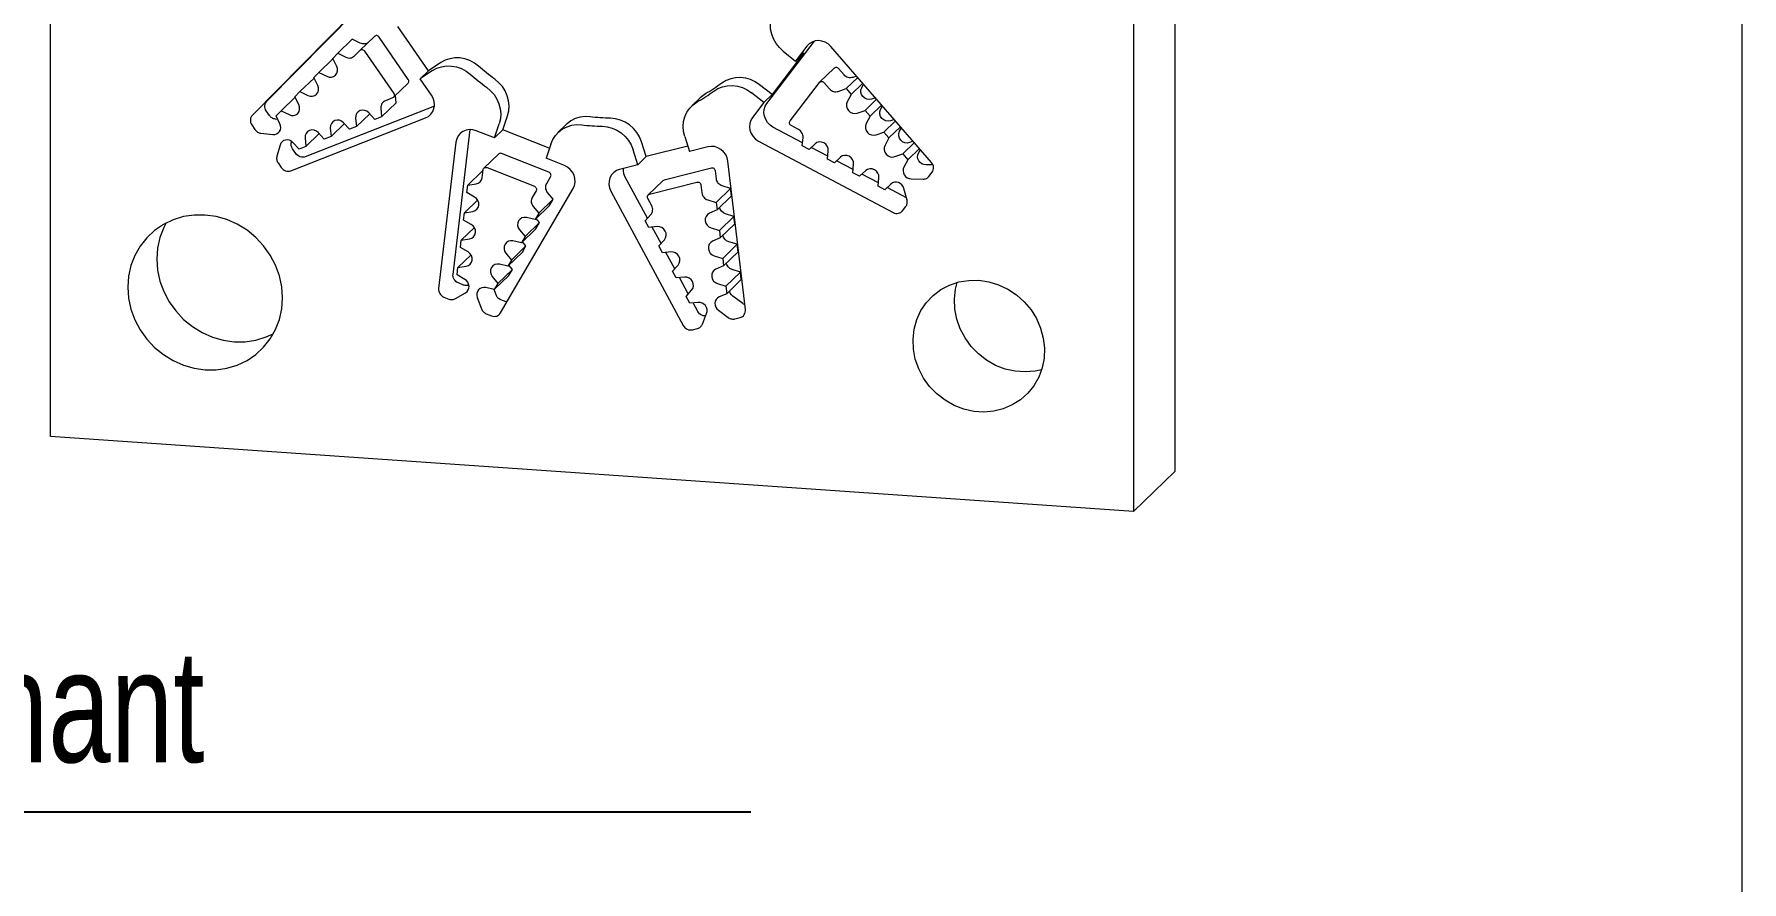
# Model space of a CAD drawing. Extents: x 12 to 198, y 12 to 285.
# Drawn here: x 144.7 to 198, y 169.7 to 196.2 of the extents above; entities that cross this region are included whole.
import ezdxf

# ---------------------------------------------------------------- set-up
doc = ezdxf.new("R2010")
doc.units = 0
doc.header["$MEASUREMENT"] = 0
doc.header["$PDSIZE"] = -1
doc.styles.add('SLDTEXTSTYLE0', font='txt', dxfattribs={"width": 0.75})
doc.dimstyles.new('SLDDIMSTYLE5', dxfattribs={"dimtxt": 3.5, "dimasz": 3, "dimexe": 1, "dimexo": 0.0625, "dimgap": 0.875, "dimtad": 0, "dimtih": 1, "dimtoh": 1, "dimzin": 12, "dimdsep": 46, "dimtxsty": 'Standard', "dimsah": 1, "dimcen": 0.09, "dimclrd": 255, "dimclre": 255, "dimclrt": 255, "dimadec": 0, "dimazin": 0, "dimtfac": 1, "dimtdec": 4, "dimtmove": 0, "dimatfit": 3, "dimfxl": 1, "dimtolj": 1, "dimtzin": 12, "dimarcsym": 0})

# ---------------------------------------------------------------- blocks, each defined once
blk = doc.blocks.new('*D22')
for p, q in [((105.092, 143.981), (110.527, 171.895)), ((110.527, 171.895), (167.063, 171.895)), ((103.181, 134.166), (105.092, 143.981))]:
    blk.add_line(p, q)
at = {"color": 7}
for p in [(105.092, 143.981), (103.181, 134.166)]:
    blk.add_point(p, dxfattribs=at)
at = {"color": 255}
blk.add_solid([(105.092, 143.981), (106.107, 146.84), (105.223, 147.012)], dxfattribs=at)
at = {"color": 7, "char_height": 3.5, "attachment_point": 7, "style": 'SLDTEXTSTYLE0'}
for s, insert in [('%%c', (113.702, 173.395)), ('10', (118.688, 173.395)), (' non débouchant', (123.853, 173.395))]:
    blk.add_mtext(s, dxfattribs=dict(at, insert=insert))

msp = doc.modelspace()

# ---------------------------------------------------------------- linework, layer by layer
at = {"color": 7, "linetype": 'Continuous', "lineweight": 0}
msp.add_line((198, 285), (198, 12), dxfattribs=at)
at = {"color": 7, "linetype": 'Continuous', "lineweight": 15}
for p, q in [((145.2, 183.61), (145.2, 217.417)), ((180.301, 216.323), (180.301, 182.515)), ((179.007, 215.073), (179.007, 181.265)), ((154.645, 196.817), (151.503, 193.635)), ((151.956, 194.072), (154.735, 196.886)), ((156.998, 195.021), (156.042, 196.403)), ((154.622, 196.003), (154.169, 195.566)), ((154.869, 195.882), (154.622, 196.003)), ((154.687, 195.485), (154.855, 195.655)), ((155.31, 196.094), (154.857, 195.657)), ((156.371, 194.753), (155.457, 196.074)), ((167.566, 194.001), (169.055, 195.948)), ((168.816, 195.79), (168.461, 195.326)), ((172.704, 192.164), (169.561, 195.782)), ((154.018, 195.392), (153.579, 194.968)), ((154.011, 195.406), (154.169, 195.566)), ((154.134, 195.159), (154.011, 195.406)), ((154.169, 195.566), (154.416, 195.445)), ((155.004, 195.636), (155.918, 194.316)), ((157.386, 195.277), (156.998, 195.021)), ((168.72, 195.576), (167.726, 194.277)), ((168.073, 195.635), (168.461, 195.326)), ((168.461, 195.326), (168.72, 195.576)), ((153.428, 194.795), (152.989, 194.371)), ((153.421, 194.809), (153.579, 194.968)), ((153.544, 194.562), (153.421, 194.809)), ((153.579, 194.968), (153.826, 194.848)), ((155.909, 194.193), (156.362, 194.63)), ((157.127, 195.027), (156.739, 194.771)), ((156.739, 194.771), (156.998, 195.021)), ((157.094, 194.258), (156.739, 194.771)), ((167.726, 194.277), (167.338, 194.586)), ((168.289, 193.458), (169.202, 194.652)), ((169.664, 195.099), (169.211, 194.661)), ((169.351, 194.65), (169.52, 194.456)), ((169.973, 194.894), (169.804, 195.088)), ((170.401, 194.816), (170.037, 194.465)), ((170.558, 194.634), (170.195, 194.284)), ((170.364, 194.858), (170.243, 194.816)), ((170.526, 194.492), (170.585, 194.603)), ((152.838, 194.198), (152.399, 193.773)), ((152.831, 194.211), (152.989, 194.371)), ((152.954, 193.965), (152.831, 194.211)), ((152.989, 194.371), (153.236, 194.25)), ((155.88, 194.174), (155.655, 194.086)), ((155.99, 194.025), (155.971, 194.253)), ((165.48, 194.172), (165.221, 193.922)), ((167.467, 194.027), (167.079, 194.336)), ((167.467, 194.027), (167.726, 194.277)), ((169.791, 194.379), (170.037, 194.465)), ((170.037, 194.465), (170.195, 194.284)), ((170.195, 194.284), (170.073, 194.054)), ((170.991, 194.137), (170.628, 193.786)), ((170.954, 194.179), (170.834, 194.137)), ((152.037, 193.624), (151.938, 193.768)), ((152.241, 193.614), (152.399, 193.773)), ((152.364, 193.367), (152.241, 193.614)), ((152.399, 193.773), (152.646, 193.653)), ((152.701, 191.902), (156.906, 193.549)), ((157.184, 193.918), (153.154, 192.34)), ((154.726, 193.547), (154.748, 193.279)), ((155.164, 193.68), (154.748, 193.279)), ((155.326, 193.505), (155.138, 193.708)), ((155.537, 193.588), (155.326, 193.505)), ((155.515, 193.856), (155.537, 193.588)), ((155.99, 194.025), (155.537, 193.588)), ((159.32, 193.174), (159.468, 193.62)), ((167.467, 194.027), (167.113, 193.564)), ((170.381, 193.699), (170.628, 193.786)), ((170.628, 193.786), (170.785, 193.604)), ((170.785, 193.604), (170.663, 193.375)), ((171.148, 193.955), (170.785, 193.604)), ((171.116, 193.812), (171.175, 193.924)), ((151.485, 193.33), (151.584, 193.186)), ((151.768, 193.074), (152.138, 193.031)), ((152.296, 193.503), (152.221, 193.512)), ((153.585, 193.062), (153.169, 192.66)), ((153.747, 192.887), (153.559, 193.09)), ((153.936, 193.238), (153.958, 192.969)), ((154.374, 193.371), (153.958, 192.969)), ((154.537, 193.196), (154.348, 193.399)), ((154.748, 193.279), (154.537, 193.196)), ((157.767, 188.668), (158.306, 193.185)), ((159.061, 192.924), (158.487, 193.15)), ((159.061, 192.924), (159.209, 193.37)), ((159.061, 192.924), (159.32, 193.174)), ((160.772, 192.601), (159.32, 193.174)), ((161.299, 193.343), (161.041, 193.093)), ((168.678, 192.776), (167.754, 193.266)), ((168.552, 193.191), (168.327, 193.311)), ((170.971, 193.02), (171.218, 193.107)), ((171.581, 193.457), (171.218, 193.107)), ((171.218, 193.107), (171.375, 192.925)), ((171.739, 193.276), (171.375, 192.925)), ((171.544, 193.5), (171.424, 193.458)), ((171.706, 193.133), (171.765, 193.245)), ((152.365, 192.702), (152.267, 192.352)), ((152.72, 192.789), (152.728, 192.817)), ((152.857, 192.438), (152.758, 192.581)), ((152.958, 192.578), (152.769, 192.781)), ((153.169, 192.66), (152.958, 192.578)), ((153.147, 192.929), (153.169, 192.66)), ((153.958, 192.969), (153.747, 192.887)), ((157.858, 192.791), (157.314, 188.231)), ((160.817, 192.736), (160.669, 192.29)), ((163.538, 192.091), (163.39, 192.557)), ((163.797, 192.341), (163.649, 192.807)), ((165.092, 192.672), (163.797, 192.341)), ((164.998, 192.968), (165.146, 192.502)), ((165.72, 192.648), (165.146, 192.502)), ((167.301, 192.828), (171.506, 190.598)), ((168.669, 192.677), (168.692, 192.942)), ((168.88, 192.565), (168.669, 192.677)), ((169.069, 192.742), (168.88, 192.565)), ((169.467, 192.357), (168.951, 192.631)), ((169.459, 192.258), (169.481, 192.524)), ((171.375, 192.925), (171.253, 192.696)), ((172.171, 192.778), (171.808, 192.427)), ((172.329, 192.597), (171.966, 192.246)), ((172.134, 192.82), (172.014, 192.778)), ((172.296, 192.454), (172.356, 192.566)), ((152.305, 192.144), (152.404, 192)), ((158.672, 191.684), (158.702, 191.928)), ((159.181, 192.42), (158.728, 191.982)), ((158.827, 192), (160.305, 191.418)), ((160.758, 191.855), (159.28, 192.438)), ((161.243, 192.063), (160.669, 192.29)), ((163.538, 192.091), (162.964, 191.944)), ((163.538, 192.091), (163.797, 192.341)), ((165.832, 191.983), (164.354, 191.606)), ((166.893, 187.567), (166.349, 192.202)), ((169.67, 192.146), (169.459, 192.258)), ((169.858, 192.324), (169.67, 192.146)), ((170.257, 191.938), (169.74, 192.212)), ((170.248, 191.84), (170.271, 192.105)), ((171.561, 192.341), (171.808, 192.427)), ((171.808, 192.427), (171.966, 192.246)), ((171.966, 192.246), (171.843, 192.016)), ((172.753, 192.081), (172.522, 192.086)), ((158.2, 191.218), (158.227, 191.447)), ((158.68, 191.884), (158.227, 191.447)), ((158.227, 191.447), (158.488, 191.49)), ((158.697, 191.887), (158.68, 191.884)), ((160.691, 191.504), (160.812, 191.712)), ((163.837, 190.421), (163.145, 191.705)), ((164.315, 191.584), (163.862, 191.146)), ((163.902, 191.168), (165.379, 191.546)), ((165.505, 191.457), (165.534, 191.208)), ((165.987, 191.646), (165.958, 191.894)), ((166.432, 191.347), (166.172, 191.426)), ((170.459, 191.728), (170.248, 191.84)), ((170.648, 191.905), (170.459, 191.728)), ((171.046, 191.52), (170.529, 191.794)), ((171.038, 191.421), (171.06, 191.686)), ((171.249, 191.309), (171.038, 191.421)), ((171.437, 191.486), (171.249, 191.309)), ((172.069, 191.649), (172.439, 191.641)), ((172.623, 191.727), (172.722, 191.857)), ((158.535, 190.987), (158.125, 190.591)), ((158.439, 191.081), (158.2, 191.218)), ((159.252, 187.467), (161.515, 191.349)), ((160.36, 191.275), (160.238, 191.067)), ((160.894, 191.012), (160.441, 190.574)), ((160.894, 191.012), (160.719, 191.227)), ((160.78, 190.817), (160.894, 191.012)), ((162.692, 191.268), (164.954, 187.071)), ((163.968, 190.808), (163.847, 191.033)), ((165.719, 190.989), (165.979, 190.909)), ((166.432, 191.347), (165.979, 190.909)), ((165.979, 190.909), (166.007, 190.677)), ((166.46, 191.114), (166.007, 190.677)), ((166.46, 191.114), (166.432, 191.347)), ((171.921, 191.056), (171.319, 191.375)), ((171.939, 190.988), (171.842, 191.352)), ((158.098, 190.362), (158.125, 190.591)), ((158.337, 190.225), (158.098, 190.362)), ((158.125, 190.591), (158.386, 190.634)), ((160.327, 190.379), (160.063, 190.441)), ((160.266, 190.789), (160.441, 190.574)), ((160.78, 190.817), (160.327, 190.379)), ((160.441, 190.574), (160.327, 190.379)), ((160.469, 190.283), (160.363, 190.413)), ((163.766, 190.343), (163.941, 190.534)), ((163.879, 190.133), (163.766, 190.343)), ((166.007, 190.677), (165.768, 190.573)), ((166.535, 190.476), (166.082, 190.039)), ((166.535, 190.476), (166.274, 190.556)), ((166.562, 190.244), (166.535, 190.476)), ((171.802, 190.655), (171.902, 190.785)), ((158.433, 190.13), (158.023, 189.734)), ((159.841, 190.06), (160.016, 189.845)), ((160.356, 190.088), (159.903, 189.65)), ((160.016, 189.845), (159.903, 189.65)), ((160.469, 190.283), (160.016, 189.845)), ((160.356, 190.088), (160.469, 190.283)), ((164.144, 190.158), (163.879, 190.133)), ((164.262, 189.633), (163.987, 190.143)), ((165.821, 190.118), (166.082, 190.039)), ((166.109, 189.806), (165.87, 189.702)), ((166.082, 190.039), (166.109, 189.806)), ((166.562, 190.244), (166.109, 189.806)), ((158.331, 189.274), (157.921, 188.878)), ((157.996, 189.506), (158.023, 189.734)), ((158.235, 189.368), (157.996, 189.506)), ((158.023, 189.734), (158.284, 189.778)), ((159.417, 189.331), (159.591, 189.116)), ((159.931, 189.359), (159.478, 188.921)), ((160.044, 189.554), (159.591, 189.116)), ((159.903, 189.65), (159.638, 189.712)), ((159.931, 189.359), (160.044, 189.554)), ((160.044, 189.554), (159.938, 189.684)), ((164.191, 189.556), (164.365, 189.746)), ((164.304, 189.345), (164.191, 189.556)), ((164.568, 189.37), (164.304, 189.345)), ((164.687, 188.845), (164.412, 189.355)), ((166.637, 189.606), (166.184, 189.168)), ((166.664, 189.373), (166.211, 188.936)), ((166.637, 189.606), (166.376, 189.685)), ((166.664, 189.373), (166.637, 189.606)), ((157.893, 188.649), (157.921, 188.878)), ((157.921, 188.878), (158.181, 188.921)), ((159.619, 188.824), (159.167, 188.387)), ((159.478, 188.921), (159.214, 188.983)), ((159.591, 189.116), (159.478, 188.921)), ((159.506, 188.63), (159.619, 188.824)), ((159.619, 188.824), (159.513, 188.955)), ((164.615, 188.768), (164.79, 188.958)), ((164.729, 188.557), (164.615, 188.768)), ((165.923, 189.248), (166.184, 189.168)), ((166.211, 188.936), (165.972, 188.832)), ((166.184, 189.168), (166.211, 188.936)), ((166.739, 188.736), (166.286, 188.298)), ((166.739, 188.736), (166.478, 188.815)), ((166.766, 188.503), (166.739, 188.736)), ((158.133, 188.512), (157.893, 188.649)), ((158.092, 188.336), (157.932, 188.399)), ((159.053, 188.192), (158.789, 188.254)), ((158.992, 188.602), (159.167, 188.387)), ((159.108, 188.03), (159.048, 188.193)), ((159.506, 188.63), (159.053, 188.192)), ((159.167, 188.387), (159.053, 188.192)), ((164.993, 188.582), (164.729, 188.557)), ((165.111, 188.057), (164.837, 188.567)), ((166.025, 188.378), (166.286, 188.298)), ((166.286, 188.298), (166.313, 188.065)), ((166.766, 188.503), (166.313, 188.065)), ((157.479, 187.961), (157.64, 187.898)), ((157.847, 187.911), (158.156, 188.093)), ((158.524, 187.948), (158.655, 187.593)), ((159.42, 187.812), (159.259, 187.876)), ((159.448, 187.803), (159.42, 187.812)), ((165.04, 187.98), (165.215, 188.17)), ((165.154, 187.769), (165.04, 187.98)), ((165.418, 187.794), (165.154, 187.769)), ((165.407, 187.509), (165.261, 187.779)), ((166.313, 188.065), (166.074, 187.962)), ((166.813, 187.759), (166.503, 187.983)), ((158.806, 187.438), (158.967, 187.375)), ((165.551, 187.114), (165.683, 187.452)), ((166.05, 187.546), (166.36, 187.321)), ((166.567, 187.279), (166.728, 187.32)), ((165.24, 186.94), (165.4, 186.981)), ((179.007, 181.265), (145.2, 183.61)), ((180.301, 182.515), (179.007, 181.265))]:
    msp.add_line(p, q, dxfattribs=at)
at = {"color": 7, "linetype": 'Continuous', "lineweight": 15, "flags": 128}
for points in [[(168.073, 195.635), (167.953, 195.746), (167.852, 195.874), (167.772, 196.016), (167.714, 196.167), (167.682, 196.324), (167.675, 196.482), (167.695, 196.637), (167.739, 196.786)], [(154.855, 195.655), (154.871, 195.668), (154.89, 195.677), (154.911, 195.681), (154.932, 195.681), (154.953, 195.676), (154.973, 195.667), (154.99, 195.653), (155.004, 195.636)], [(155.096, 195.889), (155.082, 195.881), (155.049, 195.867), (155.014, 195.859), (154.977, 195.857), (154.94, 195.86), (154.904, 195.868), (154.869, 195.882)], [(155.457, 196.074), (155.443, 196.091), (155.425, 196.104), (155.406, 196.113), (155.385, 196.119), (155.364, 196.119), (155.343, 196.115), (155.324, 196.106), (155.31, 196.094)], [(169.561, 195.782), (169.481, 195.857), (169.387, 195.914), (169.284, 195.95), (169.178, 195.963), (169.073, 195.952), (168.975, 195.919), (168.888, 195.864), (168.816, 195.79)], [(153.826, 194.848), (153.897, 194.825), (153.971, 194.824), (154.039, 194.846), (154.097, 194.888), (154.138, 194.946), (154.159, 195.015), (154.157, 195.088), (154.134, 195.159)], [(154.416, 195.445), (154.451, 195.431), (154.487, 195.422), (154.524, 195.419), (154.561, 195.422), (154.596, 195.43), (154.629, 195.443), (154.66, 195.462), (154.687, 195.485)], [(157.127, 195.027), (157.262, 195.099), (157.409, 195.148), (157.563, 195.172), (157.721, 195.17), (157.877, 195.142), (158.03, 195.089), (158.173, 195.012), (158.303, 194.914)], [(158.562, 195.164), (158.432, 195.262), (158.288, 195.339), (158.136, 195.392), (157.979, 195.42), (157.822, 195.422), (157.668, 195.398), (157.521, 195.349), (157.386, 195.277)], [(159.075, 194.756), (159.009, 194.804), (158.943, 194.853), (158.878, 194.903), (158.814, 194.953), (158.75, 195.005), (158.687, 195.057), (158.624, 195.11), (158.562, 195.164)], [(169.804, 195.088), (169.788, 195.103), (169.77, 195.114), (169.749, 195.121), (169.728, 195.124), (169.707, 195.122), (169.687, 195.115), (169.67, 195.104), (169.664, 195.099)], [(156.362, 194.63), (156.367, 194.635), (156.378, 194.652), (156.386, 194.671), (156.389, 194.692), (156.387, 194.713), (156.381, 194.734), (156.371, 194.753)], [(158.303, 194.914), (158.365, 194.86), (158.428, 194.807), (158.491, 194.755), (158.555, 194.703), (158.619, 194.653), (158.684, 194.603), (158.75, 194.554), (158.816, 194.506)], [(159.468, 193.62), (159.504, 193.771), (159.515, 193.928), (159.5, 194.086), (159.46, 194.241), (159.395, 194.39), (159.308, 194.527), (159.2, 194.65), (159.075, 194.756)], [(166.162, 194.637), (166.1, 194.592), (166.038, 194.547), (165.975, 194.504), (165.911, 194.461), (165.846, 194.42), (165.781, 194.379), (165.715, 194.339), (165.649, 194.3)], [(167.338, 194.586), (167.203, 194.678), (167.057, 194.747), (166.903, 194.792), (166.745, 194.812), (166.588, 194.805), (166.436, 194.774), (166.293, 194.717), (166.162, 194.637)], [(169.202, 194.652), (169.217, 194.666), (169.234, 194.677), (169.254, 194.684), (169.275, 194.686), (169.296, 194.684), (169.317, 194.677), (169.335, 194.665), (169.351, 194.65)], [(170.243, 194.816), (170.209, 194.807), (170.172, 194.803), (170.135, 194.805), (170.099, 194.813), (170.064, 194.826), (170.03, 194.844), (170, 194.867), (169.973, 194.894)], [(151.938, 193.768), (151.916, 193.804), (151.901, 193.844), (151.893, 193.885), (151.892, 193.927), (151.898, 193.967), (151.911, 194.006), (151.93, 194.041), (151.956, 194.072)], [(153.236, 194.25), (153.307, 194.227), (153.381, 194.227), (153.449, 194.248), (153.507, 194.29), (153.548, 194.348), (153.569, 194.417), (153.567, 194.491), (153.544, 194.562)], [(155.655, 194.086), (155.622, 194.07), (155.593, 194.049), (155.568, 194.024), (155.547, 193.996), (155.531, 193.964), (155.52, 193.929), (155.515, 193.893), (155.515, 193.856)], [(155.918, 194.316), (155.928, 194.297), (155.934, 194.276), (155.936, 194.255), (155.933, 194.234), (155.925, 194.214), (155.914, 194.197), (155.898, 194.184), (155.88, 194.174)], [(156.906, 193.549), (156.997, 193.598), (157.074, 193.666), (157.133, 193.751), (157.171, 193.847), (157.186, 193.952), (157.178, 194.058), (157.147, 194.162), (157.094, 194.258)], [(158.816, 194.506), (158.941, 194.4), (159.049, 194.277), (159.136, 194.14), (159.201, 193.991), (159.241, 193.836), (159.256, 193.678), (159.245, 193.521), (159.209, 193.37)], [(164.998, 192.968), (164.961, 193.124), (164.95, 193.283), (164.965, 193.439), (165.006, 193.589), (165.07, 193.728), (165.158, 193.854), (165.265, 193.962), (165.39, 194.05)], [(165.39, 194.05), (165.457, 194.089), (165.522, 194.129), (165.587, 194.17), (165.652, 194.211), (165.716, 194.254), (165.779, 194.297), (165.842, 194.342), (165.904, 194.387)], [(165.649, 194.3), (165.524, 194.212), (165.48, 194.172)], [(165.904, 194.387), (166.034, 194.467), (166.177, 194.524), (166.329, 194.555), (166.486, 194.562), (166.644, 194.542), (166.798, 194.497), (166.944, 194.428), (167.079, 194.336)], [(169.52, 194.456), (169.547, 194.429), (169.577, 194.407), (169.611, 194.388), (169.646, 194.376), (169.682, 194.368), (169.719, 194.366), (169.756, 194.37), (169.791, 194.379)], [(170.073, 194.054), (170.049, 193.986), (170.048, 193.913), (170.069, 193.841), (170.11, 193.777), (170.167, 193.727), (170.236, 193.696), (170.309, 193.687), (170.381, 193.699)], [(170.834, 194.137), (170.762, 194.124), (170.689, 194.134), (170.62, 194.165), (170.563, 194.215), (170.522, 194.278), (170.501, 194.35), (170.502, 194.424), (170.526, 194.492)], [(151.503, 193.635), (151.477, 193.604), (151.458, 193.568), (151.445, 193.53), (151.439, 193.489), (151.44, 193.448), (151.448, 193.407), (151.463, 193.367), (151.485, 193.33)], [(152.221, 193.512), (152.194, 193.517), (152.167, 193.524), (152.142, 193.535), (152.117, 193.548), (152.094, 193.564), (152.073, 193.582), (152.054, 193.602), (152.037, 193.624)], [(152.646, 193.653), (152.717, 193.63), (152.79, 193.629), (152.859, 193.651), (152.917, 193.693), (152.958, 193.751), (152.978, 193.82), (152.977, 193.893), (152.954, 193.965)], [(155.138, 193.708), (155.079, 193.756), (155.009, 193.785), (154.936, 193.792), (154.865, 193.777), (154.804, 193.74), (154.758, 193.686), (154.731, 193.62), (154.726, 193.547)], [(162.045, 193.585), (161.887, 193.591), (161.732, 193.572), (161.584, 193.527), (161.447, 193.458), (161.325, 193.366), (161.299, 193.343)], [(162.679, 193.541), (162.6, 193.543), (162.521, 193.545), (162.441, 193.549), (162.362, 193.554), (162.283, 193.56), (162.204, 193.567), (162.124, 193.576), (162.045, 193.585)], [(163.649, 192.807), (163.588, 192.957), (163.504, 193.097), (163.4, 193.223), (163.277, 193.331), (163.14, 193.419), (162.992, 193.484), (162.837, 193.525), (162.679, 193.541)], [(167.113, 193.564), (167.06, 193.475), (167.029, 193.375), (167.021, 193.27), (167.036, 193.163), (167.074, 193.061), (167.133, 192.968), (167.21, 192.889), (167.301, 192.828)], [(167.754, 193.266), (167.663, 193.327), (167.586, 193.406), (167.527, 193.499), (167.489, 193.601), (167.474, 193.707), (167.482, 193.813), (167.513, 193.912), (167.566, 194.001)], [(171.424, 193.458), (171.352, 193.445), (171.279, 193.454), (171.21, 193.486), (171.153, 193.535), (171.112, 193.599), (171.091, 193.671), (171.092, 193.744), (171.116, 193.812)], [(151.584, 193.186), (151.601, 193.164), (151.62, 193.144), (151.641, 193.126), (151.664, 193.11), (151.689, 193.097), (151.714, 193.087), (151.741, 193.079), (151.768, 193.074)], [(152.138, 193.031), (152.2, 193.032), (152.26, 193.049), (152.311, 193.081), (152.352, 193.127), (152.379, 193.182), (152.39, 193.243), (152.385, 193.306), (152.364, 193.367)], [(153.559, 193.09), (153.5, 193.138), (153.43, 193.166), (153.357, 193.174), (153.286, 193.158), (153.225, 193.122), (153.179, 193.068), (153.152, 193.001), (153.147, 192.929)], [(154.348, 193.399), (154.289, 193.447), (154.22, 193.476), (154.146, 193.483), (154.076, 193.467), (154.014, 193.431), (153.968, 193.377), (153.941, 193.311), (153.936, 193.238)], [(158.487, 193.15), (158.382, 193.179), (158.276, 193.184), (158.173, 193.166), (158.077, 193.126), (157.994, 193.065), (157.928, 192.986), (157.882, 192.893), (157.858, 192.791)], [(160.817, 192.736), (160.878, 192.877), (160.961, 193.005), (161.066, 193.116), (161.188, 193.208), (161.325, 193.277), (161.473, 193.322), (161.628, 193.341), (161.786, 193.335)], [(161.786, 193.335), (161.865, 193.326), (161.945, 193.317), (162.024, 193.31), (162.103, 193.304), (162.183, 193.299), (162.262, 193.295), (162.341, 193.293), (162.421, 193.291)], [(162.421, 193.291), (162.578, 193.275), (162.733, 193.234), (162.881, 193.169), (163.018, 193.081), (163.141, 192.973), (163.245, 192.847), (163.329, 192.707), (163.39, 192.557)], [(168.327, 193.311), (168.308, 193.323), (168.293, 193.339), (168.281, 193.357), (168.274, 193.378), (168.271, 193.399), (168.272, 193.42), (168.278, 193.44), (168.289, 193.458)], [(168.692, 192.942), (168.692, 192.979), (168.686, 193.016), (168.676, 193.052), (168.66, 193.086), (168.639, 193.118), (168.613, 193.147), (168.584, 193.171), (168.552, 193.191)], [(170.663, 193.375), (170.639, 193.307), (170.638, 193.233), (170.659, 193.161), (170.7, 193.098), (170.758, 193.048), (170.826, 193.017), (170.899, 193.007), (170.971, 193.02)], [(172.014, 192.778), (171.943, 192.766), (171.869, 192.775), (171.801, 192.806), (171.743, 192.856), (171.702, 192.92), (171.681, 192.992), (171.682, 193.065), (171.706, 193.133)], [(152.769, 192.781), (152.72, 192.823), (152.661, 192.851), (152.599, 192.864), (152.536, 192.86), (152.478, 192.841), (152.428, 192.806), (152.389, 192.759), (152.365, 192.702)], [(152.758, 192.581), (152.743, 192.605), (152.731, 192.63), (152.722, 192.656), (152.716, 192.683), (152.712, 192.71), (152.712, 192.737), (152.715, 192.763), (152.72, 192.789)], [(166.349, 192.202), (166.325, 192.308), (166.279, 192.407), (166.212, 192.495), (166.13, 192.567), (166.034, 192.621), (165.931, 192.654), (165.824, 192.663), (165.72, 192.648)], [(169.481, 192.524), (169.476, 192.597), (169.449, 192.668), (169.403, 192.728), (169.341, 192.773), (169.271, 192.798), (169.197, 192.801), (169.128, 192.782), (169.069, 192.742)], [(171.253, 192.696), (171.229, 192.627), (171.228, 192.554), (171.249, 192.482), (171.29, 192.418), (171.348, 192.369), (171.416, 192.338), (171.49, 192.328), (171.561, 192.341)], [(172.522, 192.086), (172.459, 192.096), (172.4, 192.121), (172.348, 192.161), (172.307, 192.212), (172.281, 192.271), (172.269, 192.333), (172.275, 192.396), (172.296, 192.454)], [(152.267, 192.352), (152.262, 192.326), (152.259, 192.299), (152.26, 192.272), (152.263, 192.245), (152.269, 192.218), (152.278, 192.192), (152.29, 192.167), (152.305, 192.144)], [(152.404, 192), (152.432, 191.967), (152.464, 191.939), (152.5, 191.916), (152.539, 191.899), (152.58, 191.889), (152.621, 191.887), (152.662, 191.891), (152.701, 191.902)], [(153.154, 192.34), (153.115, 192.328), (153.074, 192.324), (153.033, 192.327), (152.992, 192.337), (152.953, 192.353), (152.917, 192.376), (152.884, 192.404), (152.857, 192.438)], [(158.702, 191.928), (158.706, 191.949), (158.716, 191.967), (158.729, 191.983), (158.745, 191.995), (158.764, 192.003), (158.785, 192.007), (158.806, 192.006), (158.827, 192)], [(159.28, 192.438), (159.259, 192.443), (159.238, 192.445), (159.217, 192.441), (159.198, 192.433), (159.182, 192.421), (159.181, 192.42)], [(161.515, 191.349), (161.556, 191.444), (161.575, 191.548), (161.571, 191.655), (161.543, 191.759), (161.494, 191.857), (161.425, 191.943), (161.34, 192.013), (161.243, 192.063)], [(162.964, 191.944), (162.867, 191.907), (162.782, 191.849), (162.713, 191.772), (162.664, 191.682), (162.636, 191.581), (162.631, 191.475), (162.65, 191.369), (162.692, 191.268)], [(163.145, 191.705), (163.103, 191.806), (163.084, 191.912), (163.084, 191.975)], [(165.958, 191.894), (165.953, 191.915), (165.944, 191.935), (165.931, 191.953), (165.914, 191.967), (165.895, 191.978), (165.874, 191.984), (165.853, 191.986), (165.832, 191.983)], [(170.271, 192.105), (170.265, 192.179), (170.238, 192.249), (170.192, 192.309), (170.131, 192.354), (170.06, 192.379), (169.987, 192.382), (169.917, 192.363), (169.858, 192.324)], [(171.06, 191.686), (171.055, 191.76), (171.028, 191.83), (170.982, 191.89), (170.92, 191.935), (170.85, 191.96), (170.776, 191.964), (170.707, 191.944), (170.648, 191.905)], [(171.843, 192.016), (171.822, 191.958), (171.816, 191.896), (171.828, 191.833), (171.854, 191.774), (171.895, 191.723), (171.947, 191.684), (172.006, 191.658), (172.069, 191.649)], [(172.722, 191.857), (172.744, 191.891), (172.759, 191.929), (172.767, 191.969), (172.768, 192.01), (172.762, 192.052), (172.749, 192.092), (172.729, 192.13), (172.704, 192.164)], [(158.488, 191.49), (158.523, 191.499), (158.556, 191.513), (158.586, 191.532), (158.613, 191.556), (158.635, 191.583), (158.653, 191.615), (158.665, 191.648), (158.672, 191.684)], [(160.305, 191.418), (160.325, 191.407), (160.342, 191.393), (160.355, 191.376), (160.365, 191.357), (160.371, 191.336), (160.372, 191.314), (160.368, 191.294), (160.36, 191.275)], [(160.719, 191.227), (160.697, 191.258), (160.68, 191.292), (160.668, 191.327), (160.662, 191.364), (160.661, 191.401), (160.666, 191.437), (160.676, 191.472), (160.691, 191.504)], [(160.812, 191.712), (160.821, 191.731), (160.825, 191.752), (160.824, 191.773), (160.818, 191.794), (160.808, 191.814), (160.794, 191.831), (160.777, 191.845), (160.758, 191.855)], [(164.354, 191.606), (164.335, 191.598), (164.318, 191.587), (164.315, 191.584)], [(165.379, 191.546), (165.4, 191.549), (165.422, 191.547), (165.442, 191.54), (165.461, 191.53), (165.478, 191.515), (165.491, 191.497), (165.5, 191.478), (165.505, 191.457)], [(166.172, 191.426), (166.137, 191.44), (166.104, 191.458), (166.073, 191.482), (166.047, 191.509), (166.025, 191.54), (166.007, 191.573), (165.994, 191.609), (165.987, 191.646)], [(171.842, 191.352), (171.817, 191.411), (171.779, 191.464), (171.729, 191.506), (171.67, 191.533), (171.608, 191.546), (171.545, 191.542), (171.487, 191.521), (171.437, 191.486)], [(172.439, 191.641), (172.466, 191.642), (172.492, 191.646), (172.518, 191.653), (172.542, 191.662), (172.565, 191.675), (172.586, 191.69), (172.606, 191.708), (172.623, 191.727)], [(158.386, 190.634), (158.454, 190.657), (158.511, 190.7), (158.551, 190.758), (158.57, 190.828), (158.568, 190.901), (158.543, 190.972), (158.499, 191.034), (158.439, 191.081)], [(160.238, 191.067), (160.223, 191.034), (160.213, 191), (160.208, 190.963), (160.209, 190.926), (160.215, 190.89), (160.227, 190.854), (160.244, 190.82), (160.266, 190.789)], [(163.847, 191.033), (163.839, 191.053), (163.835, 191.074), (163.836, 191.095), (163.841, 191.116), (163.851, 191.134), (163.865, 191.149), (163.882, 191.161), (163.902, 191.168)], [(165.534, 191.208), (165.541, 191.172), (165.554, 191.136), (165.572, 191.102), (165.594, 191.072), (165.621, 191.044), (165.651, 191.021), (165.684, 191.002), (165.719, 190.989)], [(171.902, 190.785), (171.916, 190.806), (171.928, 190.83), (171.937, 190.854), (171.944, 190.88), (171.947, 190.907), (171.947, 190.934), (171.945, 190.961), (171.939, 190.988)], [(150.029, 185.69), (150.373, 185.691), (150.71, 185.741), (151.032, 185.839), (151.335, 185.983), (151.611, 186.17), (151.854, 186.397), (152.061, 186.658), (152.226, 186.949), (152.346, 187.264), (152.42, 187.595), (152.444, 187.937), (152.42, 188.283), (152.346, 188.624), (152.226, 188.956), (152.061, 189.269), (151.854, 189.559), (151.611, 189.82), (151.335, 190.046), (151.032, 190.232), (150.71, 190.375), (150.373, 190.471), (150.029, 190.519), (149.686, 190.519), (149.349, 190.469), (149.026, 190.371), (148.724, 190.227), (148.448, 190.039), (148.204, 189.813), (147.998, 189.551), (147.833, 189.26), (147.712, 188.946), (147.639, 188.614), (147.614, 188.272), (147.639, 187.927), (147.712, 187.585), (147.833, 187.254), (147.998, 186.94), (148.204, 186.65), (148.448, 186.389), (148.724, 186.164), (149.026, 185.978), (149.349, 185.835), (149.686, 185.738), (150.029, 185.69)], [(160.063, 190.441), (159.99, 190.446), (159.919, 190.43), (159.859, 190.392), (159.814, 190.338), (159.788, 190.271), (159.784, 190.197), (159.802, 190.125), (159.841, 190.06)], [(163.941, 190.534), (163.962, 190.562), (163.98, 190.594), (163.991, 190.628), (163.998, 190.664), (163.999, 190.7), (163.994, 190.737), (163.984, 190.773), (163.968, 190.808)], [(165.768, 190.573), (165.708, 190.534), (165.664, 190.479), (165.639, 190.411), (165.637, 190.338), (165.656, 190.266), (165.696, 190.201), (165.753, 190.151), (165.821, 190.118)], [(166.274, 190.556), (166.206, 190.588), (166.149, 190.639), (166.109, 190.703), (166.092, 190.759)], [(171.506, 190.598), (171.545, 190.581), (171.586, 190.571), (171.627, 190.568), (171.668, 190.573), (171.707, 190.584), (171.743, 190.602), (171.775, 190.625), (171.802, 190.655)], [(148.81, 190.274), (148.739, 190.135), (148.618, 189.821), (148.545, 189.489), (148.52, 189.147), (148.545, 188.802), (148.618, 188.46), (148.739, 188.129), (148.904, 187.815), (149.11, 187.525), (149.354, 187.264), (149.63, 187.039), (149.932, 186.853), (150.255, 186.71), (150.591, 186.613), (150.935, 186.565)], [(158.284, 189.778), (158.352, 189.801), (158.408, 189.843), (158.448, 189.902), (158.468, 189.972), (158.465, 190.045), (158.441, 190.116), (158.397, 190.178), (158.337, 190.225)], [(164.365, 189.746), (164.404, 189.806), (164.423, 189.876), (164.419, 189.949), (164.393, 190.02), (164.348, 190.081), (164.287, 190.127), (164.217, 190.153), (164.144, 190.158)], [(166.376, 189.685), (166.308, 189.718), (166.251, 189.768), (166.211, 189.833), (166.194, 189.889)], [(158.181, 188.921), (158.249, 188.944), (158.306, 188.987), (158.346, 189.046), (158.366, 189.115), (158.363, 189.189), (158.339, 189.26), (158.295, 189.322), (158.235, 189.368)], [(159.638, 189.712), (159.565, 189.717), (159.495, 189.701), (159.434, 189.663), (159.389, 189.609), (159.363, 189.542), (159.359, 189.468), (159.378, 189.396), (159.417, 189.331)], [(164.79, 188.958), (164.829, 189.018), (164.847, 189.088), (164.844, 189.161), (164.818, 189.232), (164.773, 189.293), (164.712, 189.339), (164.642, 189.365), (164.568, 189.37)], [(165.87, 189.702), (165.81, 189.664), (165.766, 189.608), (165.741, 189.541), (165.739, 189.467), (165.758, 189.395), (165.798, 189.331), (165.855, 189.28), (165.923, 189.248)], [(159.214, 188.983), (159.14, 188.988), (159.07, 188.972), (159.009, 188.934), (158.964, 188.88), (158.938, 188.812), (158.934, 188.739), (158.953, 188.667), (158.992, 188.602)], [(165.972, 188.832), (165.912, 188.793), (165.868, 188.738), (165.843, 188.67), (165.841, 188.597), (165.861, 188.525), (165.901, 188.46), (165.957, 188.41), (166.025, 188.378)], [(166.478, 188.815), (166.41, 188.847), (166.353, 188.898), (166.313, 188.962), (166.296, 189.018)], [(157.314, 188.231), (157.312, 188.19), (157.318, 188.148), (157.331, 188.108), (157.35, 188.07), (157.375, 188.035), (157.406, 188.005), (157.441, 187.98), (157.479, 187.961)], [(157.932, 188.399), (157.894, 188.418), (157.859, 188.443), (157.828, 188.473), (157.803, 188.507), (157.784, 188.545), (157.771, 188.586), (157.765, 188.627), (157.767, 188.668)], [(158.261, 188.331), (158.251, 188.328), (158.226, 188.322), (158.199, 188.319), (158.172, 188.318), (158.145, 188.321), (158.119, 188.327), (158.092, 188.336)], [(158.156, 188.093), (158.204, 188.131), (158.239, 188.181), (158.26, 188.239), (158.265, 188.301), (158.253, 188.364), (158.226, 188.423), (158.185, 188.473), (158.133, 188.512)], [(158.789, 188.254), (158.726, 188.26), (158.664, 188.25), (158.609, 188.224), (158.563, 188.184), (158.53, 188.132), (158.512, 188.073), (158.51, 188.01), (158.524, 187.948)], [(165.215, 188.17), (165.254, 188.23), (165.272, 188.3), (165.268, 188.373), (165.243, 188.444), (165.197, 188.505), (165.137, 188.551), (165.067, 188.577), (164.993, 188.582)], [(174.177, 188.483), (174.491, 188.437), (174.797, 188.344), (175.088, 188.206), (175.358, 188.027), (175.601, 187.81), (175.81, 187.561), (175.981, 187.286), (176.109, 186.99), (176.192, 186.681), (176.229, 186.366), (176.216, 186.053), (176.157, 185.749), (176.05, 185.46), (175.9, 185.195), (175.71, 184.958), (175.483, 184.756), (175.226, 184.593), (174.945, 184.473), (174.645, 184.399), (174.335, 184.373), (174.02, 184.394), (173.71, 184.464), (173.41, 184.579), (173.129, 184.738), (172.871, 184.937), (172.645, 185.171), (172.455, 185.434), (172.304, 185.72), (172.198, 186.023), (172.138, 186.336), (172.126, 186.651), (172.162, 186.961), (172.246, 187.258), (172.374, 187.536), (172.545, 187.788), (172.754, 188.008), (172.997, 188.191), (173.267, 188.333), (173.558, 188.43), (173.864, 188.48), (174.177, 188.483)], [(176.14, 185.693), (175.939, 185.649), (175.629, 185.623), (175.314, 185.644), (175.004, 185.714), (174.704, 185.829), (174.423, 185.988), (174.166, 186.187), (173.939, 186.421), (173.749, 186.684), (173.599, 186.97), (173.492, 187.273), (173.432, 187.586), (173.42, 187.901), (173.456, 188.211), (173.509, 188.417)], [(157.64, 187.898), (157.666, 187.889), (157.692, 187.884), (157.719, 187.881), (157.746, 187.881), (157.773, 187.884), (157.798, 187.89), (157.823, 187.9), (157.847, 187.911)], [(159.259, 187.876), (159.234, 187.887), (159.21, 187.901), (159.188, 187.918), (159.167, 187.937), (159.149, 187.958), (159.133, 187.98), (159.119, 188.005), (159.108, 188.03)], [(165.683, 187.452), (165.697, 187.512), (165.695, 187.575), (165.677, 187.637), (165.644, 187.693), (165.598, 187.739), (165.542, 187.773), (165.481, 187.791), (165.418, 187.794)], [(166.074, 187.962), (166.022, 187.93), (165.981, 187.885), (165.954, 187.83), (165.942, 187.769), (165.946, 187.706), (165.967, 187.645), (166.003, 187.59), (166.05, 187.546)], [(166.503, 187.983), (166.456, 188.028), (166.42, 188.082), (166.399, 188.143), (166.398, 188.148)], [(166.874, 187.725), (166.861, 187.731), (166.836, 187.743), (166.813, 187.759)], [(158.655, 187.593), (158.666, 187.567), (158.68, 187.543), (158.696, 187.52), (158.715, 187.499), (158.735, 187.48), (158.757, 187.464), (158.781, 187.45), (158.806, 187.438)], [(158.967, 187.375), (159.008, 187.362), (159.049, 187.357), (159.09, 187.359), (159.13, 187.368), (159.167, 187.384), (159.2, 187.406), (159.229, 187.434), (159.252, 187.467)], [(165.651, 187.371), (165.611, 187.371), (165.57, 187.379), (165.53, 187.393), (165.493, 187.414), (165.459, 187.441), (165.43, 187.473), (165.407, 187.509)], [(166.36, 187.321), (166.383, 187.306), (166.408, 187.293), (166.434, 187.284), (166.46, 187.277), (166.487, 187.273), (166.514, 187.272), (166.541, 187.274), (166.567, 187.279)], [(166.728, 187.32), (166.766, 187.334), (166.801, 187.354), (166.831, 187.379), (166.857, 187.411), (166.876, 187.446), (166.889, 187.484), (166.894, 187.525), (166.893, 187.567)], [(150.935, 186.565), (151.279, 186.566), (151.615, 186.616), (151.938, 186.714), (152.155, 186.811)], [(164.954, 187.071), (164.977, 187.035), (165.006, 187.003), (165.04, 186.977), (165.077, 186.956), (165.117, 186.941), (165.158, 186.934), (165.199, 186.933), (165.24, 186.94)], [(165.4, 186.981), (165.425, 186.989), (165.449, 187), (165.472, 187.013), (165.492, 187.029), (165.511, 187.048), (165.527, 187.068), (165.54, 187.09), (165.551, 187.114)]]:
    msp.add_lwpolyline(points, dxfattribs=at)

# ---------------------------------------------------------------- dimensions: what is measured, and where the dimension line sits
dim = msp.add_diameter_dim_2p(p1=(103.181, 134.166), p2=(105.092, 143.981), text='<> non débouchant', dimstyle='SLDDIMSTYLE5')
dim.commit()
dim.dimension.update_dxf_attribs({"geometry": '*D22', "text_midpoint": (139.589, 174.67), "dimtype": 163})

doc.saveas('drawing.dxf')
